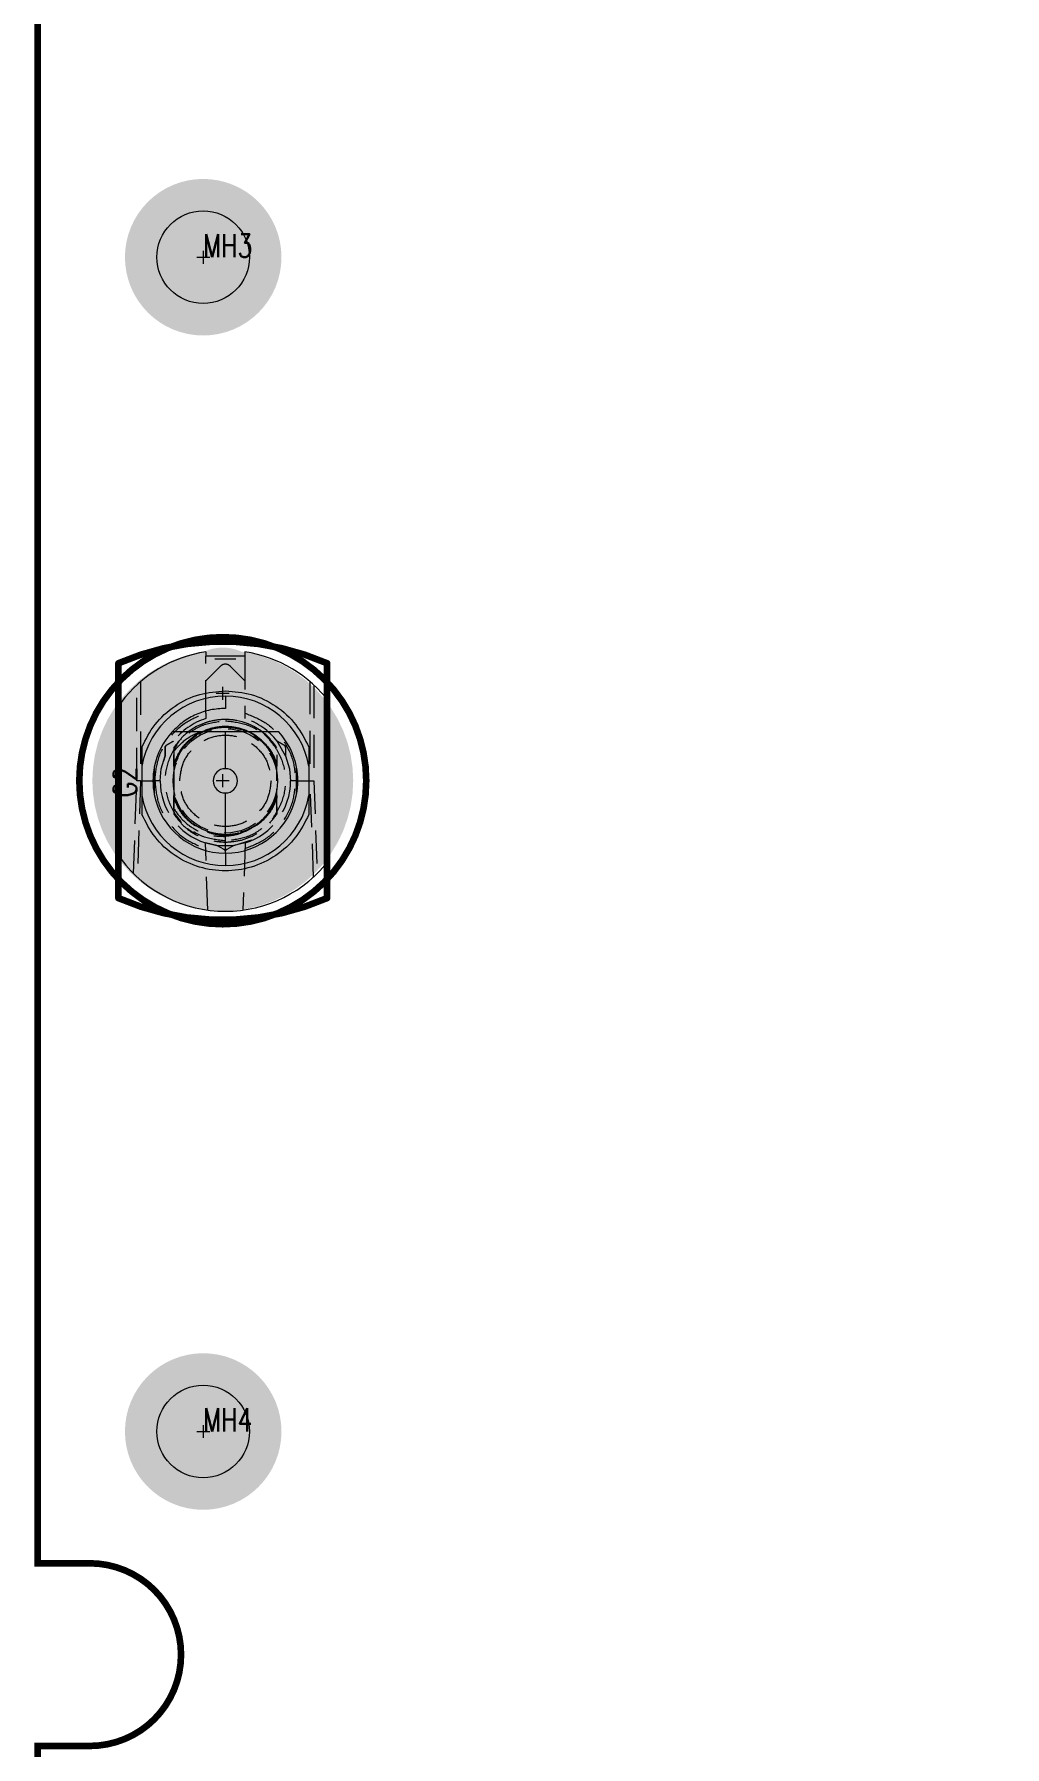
# Model space of a CAD drawing. Header units: millimetres. Extents: x 5 to 1395, y 5 to 415.
# Drawn here: x 963.1 to 1000.3, y 67.2 to 132.8 of the extents above; entities that cross this region are included whole.
import ezdxf

# ---------------------------------------------------------------- set-up
doc = ezdxf.new("R2010")
doc.units = ezdxf.units.MM
doc.linetypes.add('HIDDEN', pattern=[1.905, 1.27, -0.635])
for name, color, linetype in [('BOARD_OUTLINE_00', 2, 'Continuous'), ('DRIL_PLTE_THRU_01', 16, 'Continuous'), ('DRIL_PLTE_THRU_02', 146, 'Continuous'), ('DRIL_PLTE_THRU_03', 56, 'Continuous'), ('DRIL_PLTE_THRU_04', 216, 'Continuous'), ('DRIL_PLTE_THRU_05', 34, 'Continuous'), ('DRIL_PLTE_THRU_06', 96, 'Continuous'), ('DRIL_PLTE_THRU_07', 171, 'Continuous'), ('DRIL_PLTE_THRU_08', 176, 'Continuous'), ('DRIL_SYMBOL', 2, 'Continuous'), ('PADS_BOT', 5, 'Continuous'), ('PADS_INNER', 1, 'Continuous'), ('PADS_TOP', 1, 'Continuous'), ('PART_NAME_01', 1, 'Continuous'), ('PART_TOP_2DLINE_26', 5, 'Continuous'), ('PART_TOP_2DLINE_27', 5, 'Continuous')]:
    doc.layers.add(name, color=color, linetype=linetype)
doc.styles.add('W0$127', font='simplex', dxfattribs={"width": 0.75})

# ---------------------------------------------------------------- blocks, each defined once
blk = doc.blocks.new('BOARD_30802')
at = {"layer": 'BOARD_OUTLINE_00', "const_width": 0.254}
blk.add_lwpolyline([(292.4, 279.4), (139.4, 279.4, -1), (132.4, 279.4), (19.4, 279.4, -1), (12.4, 279.4), (0, 279.4), (0, 218.93), (2, 218.93, -1), (2, 211.93), (0, 211.93), (0, 63), (2, 63, -1), (2, 56), (0, 56), (0, 0), (431.8, 0)], format="xyb", dxfattribs=at)
blk = doc.blocks.new('DRIL_SYMBOL_3$5')
at = {"layer": 'DRIL_SYMBOL', "const_width": 0.0508}
for points in [[(-0.254, 0), (0.254, 0)], [(0, -0.254), (0, 0.254)]]:
    blk.add_lwpolyline(points, dxfattribs=at)
blk = doc.blocks.new('DRIL_HOLE_3$5')
at = {"const_width": 1.75}
blk.add_lwpolyline([(-0.875, 0, 1), (0.875, 0, 1)], format="xyb", close=True, dxfattribs=at)
blk.add_blockref('DRIL_SYMBOL_3$5', (0, 0))
blk = doc.blocks.new('PAD_26')
at = {"const_width": 3}
blk.add_lwpolyline([(0, -1.5, 1), (0, 1.5, 1)], format="xyb", close=True, dxfattribs=at)
blk = doc.blocks.new('STK_TOP_206')
at = {"layer": 'DRIL_PLTE_THRU_01'}
blk.add_blockref('DRIL_HOLE_3$5', (0, 0), dxfattribs=at)
at = {"layer": 'DRIL_PLTE_THRU_02'}
blk.add_blockref('DRIL_HOLE_3$5', (0, 0), dxfattribs=at)
at = {"layer": 'DRIL_PLTE_THRU_03'}
blk.add_blockref('DRIL_HOLE_3$5', (0, 0), dxfattribs=at)
at = {"layer": 'DRIL_PLTE_THRU_04'}
blk.add_blockref('DRIL_HOLE_3$5', (0, 0), dxfattribs=at)
at = {"layer": 'DRIL_PLTE_THRU_05'}
blk.add_blockref('DRIL_HOLE_3$5', (0, 0), dxfattribs=at)
at = {"layer": 'DRIL_PLTE_THRU_06'}
blk.add_blockref('DRIL_HOLE_3$5', (0, 0), dxfattribs=at)
at = {"layer": 'DRIL_PLTE_THRU_07'}
blk.add_blockref('DRIL_HOLE_3$5', (0, 0), dxfattribs=at)
at = {"layer": 'DRIL_PLTE_THRU_08'}
blk.add_blockref('DRIL_HOLE_3$5', (0, 0), dxfattribs=at)
at = {"layer": 'PADS_BOT'}
blk.add_blockref('PAD_26', (0, 0), dxfattribs=at)
at = {"layer": 'PADS_INNER'}
blk.add_blockref('PAD_26', (0, 0), dxfattribs=at)
at = {"layer": 'PADS_TOP'}
blk.add_blockref('PAD_26', (0, 0), dxfattribs=at)
blk = doc.blocks.new('SYM_TOP_19')
blk.add_blockref('STK_TOP_206', (0, 0))
blk = doc.blocks.new('PART_TOP_357')
blk.add_blockref('SYM_TOP_19', (0, 0))
at = {"layer": 'PART_NAME_01', "style": 'W0$127', "width": 0.75}
blk.add_text('MH4', height=0.889, dxfattribs=at).set_placement((0, 0))
blk = doc.blocks.new('SMOOTH_0$254')
at = {"const_width": 0.127}
blk.add_lwpolyline([(-0.0635, 0, 1), (0.0635, 0, 1)], format="xyb", close=True, dxfattribs=at)
blk = doc.blocks.new('PART_BODY_TOP_1')
at = {"layer": 'PART_TOP_2DLINE_26', "const_width": 0.254}
blk.add_lwpolyline([(5.5, 0, 1), (-5.5, 0, 1)], format="xyb", close=True, dxfattribs=at)
at = {"layer": 'PART_TOP_2DLINE_27', "const_width": 0.254}
blk.add_lwpolyline([(-4.5, 4), (4.5, 4, -0.208911), (4.5, -4), (-4.5, -4, -0.208911)], format="xyb", close=True, dxfattribs=at)
at = {"layer": 'PART_TOP_2DLINE_27'}
for p in [(-4.5, 4), (4.5, 4), (-4.5, -4), (4.5, -4)]:
    blk.add_blockref('SMOOTH_0$254', p, dxfattribs=at)
blk = doc.blocks.new('DRIL_SYMBOL_5$15')
at = {"layer": 'DRIL_SYMBOL', "const_width": 0.0508}
for points in [[(-0.254, 0), (0.254, 0)], [(0, -0.254), (0, 0.254)]]:
    blk.add_lwpolyline(points, dxfattribs=at)
blk = doc.blocks.new('DRIL_HOLE_5$15')
at = {"const_width": 2.575}
blk.add_lwpolyline([(-1.2875, 0, 1), (1.2875, 0, 1)], format="xyb", close=True, dxfattribs=at)
blk.add_blockref('DRIL_SYMBOL_5$15', (0, 0))
blk = doc.blocks.new('PAD_0')
at = {"const_width": 5}
blk.add_lwpolyline([(0, -2.5, 1), (0, 2.5, 1)], format="xyb", close=True, dxfattribs=at)
blk = doc.blocks.new('STK_TOP_181')
at = {"layer": 'DRIL_PLTE_THRU_01'}
blk.add_blockref('DRIL_HOLE_5$15', (0, 0), dxfattribs=at)
at = {"layer": 'DRIL_PLTE_THRU_02'}
blk.add_blockref('DRIL_HOLE_5$15', (0, 0), dxfattribs=at)
at = {"layer": 'DRIL_PLTE_THRU_03'}
blk.add_blockref('DRIL_HOLE_5$15', (0, 0), dxfattribs=at)
at = {"layer": 'DRIL_PLTE_THRU_04'}
blk.add_blockref('DRIL_HOLE_5$15', (0, 0), dxfattribs=at)
at = {"layer": 'DRIL_PLTE_THRU_05'}
blk.add_blockref('DRIL_HOLE_5$15', (0, 0), dxfattribs=at)
at = {"layer": 'DRIL_PLTE_THRU_06'}
blk.add_blockref('DRIL_HOLE_5$15', (0, 0), dxfattribs=at)
at = {"layer": 'DRIL_PLTE_THRU_07'}
blk.add_blockref('DRIL_HOLE_5$15', (0, 0), dxfattribs=at)
at = {"layer": 'DRIL_PLTE_THRU_08'}
blk.add_blockref('DRIL_HOLE_5$15', (0, 0), dxfattribs=at)
at = {"layer": 'PADS_BOT'}
blk.add_blockref('PAD_0', (0, 0), dxfattribs=at)
at = {"layer": 'PADS_INNER'}
blk.add_blockref('PAD_0', (0, 0), dxfattribs=at)
at = {"layer": 'PADS_TOP'}
blk.add_blockref('PAD_0', (0, 0), dxfattribs=at)
blk = doc.blocks.new('DRIL_SYMBOL_2$55')
at = {"layer": 'DRIL_SYMBOL', "const_width": 0.0508}
for points in [[(-0.254, 0), (0.254, 0)], [(0, -0.254), (0, 0.254)]]:
    blk.add_lwpolyline(points, dxfattribs=at)
blk = doc.blocks.new('DRIL_HOLE_2$55')
at = {"const_width": 1.275}
blk.add_lwpolyline([(-0.6375, 0, 1), (0.6375, 0, 1)], format="xyb", close=True, dxfattribs=at)
blk.add_blockref('DRIL_SYMBOL_2$55', (0, 0))
blk = doc.blocks.new('PAD_1')
at = {"const_width": 1.75}
blk.add_lwpolyline([(0, -0.875, 1), (0, 0.875, 1)], format="xyb", close=True, dxfattribs=at)
blk = doc.blocks.new('STK_TOP_182')
at = {"layer": 'DRIL_PLTE_THRU_01'}
blk.add_blockref('DRIL_HOLE_2$55', (0, 0), dxfattribs=at)
at = {"layer": 'DRIL_PLTE_THRU_02'}
blk.add_blockref('DRIL_HOLE_2$55', (0, 0), dxfattribs=at)
at = {"layer": 'DRIL_PLTE_THRU_03'}
blk.add_blockref('DRIL_HOLE_2$55', (0, 0), dxfattribs=at)
at = {"layer": 'DRIL_PLTE_THRU_04'}
blk.add_blockref('DRIL_HOLE_2$55', (0, 0), dxfattribs=at)
at = {"layer": 'DRIL_PLTE_THRU_05'}
blk.add_blockref('DRIL_HOLE_2$55', (0, 0), dxfattribs=at)
at = {"layer": 'DRIL_PLTE_THRU_06'}
blk.add_blockref('DRIL_HOLE_2$55', (0, 0), dxfattribs=at)
at = {"layer": 'DRIL_PLTE_THRU_07'}
blk.add_blockref('DRIL_HOLE_2$55', (0, 0), dxfattribs=at)
at = {"layer": 'DRIL_PLTE_THRU_08'}
blk.add_blockref('DRIL_HOLE_2$55', (0, 0), dxfattribs=at)
at = {"layer": 'PADS_BOT'}
blk.add_blockref('PAD_1', (0, 0), dxfattribs=at)
at = {"layer": 'PADS_INNER'}
blk.add_blockref('PAD_1', (0, 0), dxfattribs=at)
at = {"layer": 'PADS_TOP'}
blk.add_blockref('PAD_1', (0, 0), dxfattribs=at)
blk = doc.blocks.new('SYM_TOP_3')
for name, p in [('PART_BODY_TOP_1', (0, 0)), ('STK_TOP_181', (0, 0)), ('STK_TOP_182', (3.35, 0))]:
    blk.add_blockref(name, p)
blk = doc.blocks.new('PART_TOP_9')
blk.add_blockref('SYM_TOP_3', (0, 0))
at = {"layer": 'PART_NAME_01', "style": 'W0$127', "width": 0.75}
blk.add_text('G2', height=0.889, dxfattribs=at).set_placement((-0.635, 3.302))
blk = doc.blocks.new('PART_TOP_356')
blk.add_blockref('SYM_TOP_19', (0, 0))
at = {"layer": 'PART_NAME_01', "style": 'W0$127', "width": 0.75}
blk.add_text('MH3', height=0.889, dxfattribs=at).set_placement((0, 0))
blk = doc.blocks.new('q')
for name, p in [('BOARD_30802', (963.245, 11.209)), ('PART_TOP_356', (969.595, 124.259)), ('PART_TOP_357', (969.595, 79.259))]:
    blk.add_blockref(name, p)
at = {"rotation": 90}
blk.add_blockref('PART_TOP_9', (970.345, 104.199), dxfattribs=at)

msp = doc.modelspace()

# ---------------------------------------------------------------- linework, layer by layer
at = {"color": 7, "linetype": 'Continuous', "lineweight": 15}
for p, q in [((963.2448, 223.1388), (963.2448, 74.1788)), ((969.6948, 109.1372), (969.6948, 108.9688)), ((971.1948, 108.9688), (969.6948, 108.9688)), ((971.1948, 109.1372), (971.1948, 108.9688)), ((966.4448, 107.1938), (966.4448, 101.1938)), ((970.4448, 107.4438), (970.4448, 106.9688)), ((974.4448, 101.1938), (974.4448, 107.1938)), ((970.4448, 104.6585), (970.4448, 106.0688)), ((970.4448, 101.4188), (970.4448, 103.729)), ((970.4448, 101.4188), (970.4448, 100.9438)), ((965.2448, 74.1788), (963.2448, 74.1788))]:
    msp.add_line(p, q, dxfattribs=at)
at = {"color": 7, "linetype": 'HIDDEN', "lineweight": 0}
for p, q in [((969.6948, 106.7875), (969.6948, 108.9688)), ((971.1948, 108.9688), (971.1948, 106.7875)), ((969.6948, 108.0286), (970.268, 108.6019)), ((970.6216, 108.6019), (971.1948, 108.0286)), ((967.0505, 104.1938), (967.0505, 107.8651)), ((967.1948, 107.9934), (967.1948, 104.8441)), ((973.6948, 104.8441), (973.6948, 107.9934)), ((973.8391, 107.8651), (973.8391, 104.1938)), ((968.6612, 105.6957), (968.4698, 105.4673)), ((971.8424, 106.083), (972.4198, 105.4673)), ((972.4198, 105.4673), (972.222, 105.7033)), ((972.4303, 105.7129), (972.7032, 105.5554)), ((972.7532, 105.1537), (972.4303, 105.7129)), ((968.1364, 105.1537), (968.0784, 104.9515)), ((968.1364, 105.1537), (968.1364, 105.4688)), ((968.6192, 105.6456), (968.4698, 105.4673)), ((968.4698, 105.4673), (968.4698, 104.509)), ((968.4698, 105.1947), (968.4698, 104.8447)), ((968.4698, 104.8447), (968.4698, 105.1947)), ((968.6317, 105.1595), (968.4698, 104.8447)), ((968.4698, 104.7598), (968.6194, 105.0771)), ((968.6174, 105.0727), (968.4698, 104.7598)), ((972.1258, 105.4164), (972.4198, 104.8447)), ((972.1259, 105.4164), (972.4198, 104.8447)), ((972.26, 105.0988), (972.4198, 104.7598)), ((972.4198, 104.7598), (972.26, 105.0987)), ((972.4198, 104.8447), (972.2959, 105.0858)), ((972.4198, 105.1947), (972.4198, 104.8447)), ((968.4698, 104.509), (968.4698, 103.8785)), ((972.4198, 104.509), (972.4198, 104.7598)), ((972.4198, 104.2753), (972.4198, 104.509)), ((972.4198, 104.1938), (972.4198, 104.4618)), ((966.9263, 100.6413), (967.0504, 104.1938)), ((967.1948, 104.1938), (967.0505, 104.1938)), ((967.1948, 104.1938), (967.0661, 100.5081)), ((967.1948, 104.1938), (967.7448, 104.1938)), ((967.9448, 104.1938), (967.7448, 104.1938)), ((968.4698, 103.8785), (968.4698, 103.1212)), ((972.4198, 103.6278), (972.4198, 103.8785)), ((973.1448, 104.1938), (972.9448, 104.1938)), ((973.1448, 104.1938), (973.6948, 104.1938)), ((973.8235, 100.5081), (973.6948, 104.1938)), ((973.6948, 104.1938), (973.8392, 104.1938)), ((973.8392, 104.1938), (973.9633, 100.6413)), ((968.4698, 103.5429), (968.4698, 102.9202)), ((968.4698, 103.1212), (968.4698, 103.5429)), ((968.4698, 103.5429), (968.6773, 103.1394)), ((968.7322, 103.0713), (968.4699, 103.6278)), ((968.4699, 103.6278), (968.7322, 103.0713)), ((968.7322, 103.0713), (968.4699, 103.6278)), ((968.4699, 103.6278), (968.7322, 103.0713)), ((972.4198, 103.6278), (972.0586, 102.9223)), ((972.4198, 103.5429), (972.1555, 103.0288)), ((972.1555, 103.0288), (972.4198, 103.5429)), ((972.4198, 103.5429), (972.1555, 103.0288)), ((972.4198, 103.6278), (972.1689, 103.0957)), ((972.1689, 103.0957), (972.4198, 103.6278)), ((972.4198, 103.6278), (972.1689, 103.0957)), ((972.1689, 103.0957), (972.4198, 103.6278)), ((972.19, 103.0959), (972.4198, 103.5429)), ((972.4198, 103.6278), (972.1983, 103.1579)), ((972.1983, 103.1579), (972.4198, 103.6278)), ((972.4198, 102.9203), (972.4198, 103.5429)), ((972.4198, 103.1928), (972.4198, 102.9203)), ((973.1698, 103.6694), (973.1698, 103.6694)), ((968.4698, 102.9203), (968.699, 102.6468)), ((972.2544, 102.7228), (972.4198, 102.9203)), ((972.3031, 102.7809), (972.4198, 102.9203)), ((968.9882, 102.3693), (969.2698, 102.1586)), ((969.644, 101.8338), (970.1219, 101.7147)), ((969.7698, 99.2395), (969.6799, 101.8137)), ((970.1219, 101.7147), (969.6799, 101.8137)), ((970.1799, 101.877), (970.4448, 101.8438)), ((970.4448, 101.8438), (970.7685, 101.8844)), ((970.4448, 101.8438), (970.7551, 101.8827)), ((970.7677, 101.7147), (971.4558, 101.9349)), ((971.2097, 101.8137), (970.7677, 101.7147)), ((971.2097, 101.8137), (971.1198, 99.2395)), ((970.3948, 101.5572), (970.1219, 101.7147)), ((970.1219, 101.7147), (970.7677, 101.7147)), ((970.7677, 101.7147), (970.4948, 101.5572))]:
    msp.add_line(p, q, dxfattribs=at)
at = {"color": 7, "linetype": 'HIDDEN', "lineweight": 0, "flags": 128}
for points in [[(969.6687, 106.123), (969.6973, 106.1268), (969.7062, 106.1269), (969.7076, 106.1266), (969.7084, 106.1262), (969.7085, 106.1261), (969.7086, 106.126), (969.7086, 106.126), (969.7086, 106.126), (969.7086, 106.126), (969.7087, 106.126), (969.7087, 106.126), (969.7086, 106.126), (969.7086, 106.1263), (969.7086, 106.1263), (969.7086, 106.1264), (969.7086, 106.1264), (969.7086, 106.1264), (969.7086, 106.1264), (969.7086, 106.1263), (969.7087, 106.1261), (969.7087, 106.1259), (969.7088, 106.1258), (969.7088, 106.1257), (969.7088, 106.1257), (969.7088, 106.1257), (969.7088, 106.1257), (969.7088, 106.1257), (969.7088, 106.1254), (969.7087, 106.125), (969.7083, 106.1243), (969.7054, 106.1217), (969.5759, 106.0575), (969.4129, 105.9703)], [(967.9448, 104.1938), (967.9886, 104.6594), (968.1364, 105.1537)], [(968.4698, 105.4673), (968.4698, 105.4673)], [(968.4698, 105.4673), (968.4698, 105.4673)], [(968.4698, 105.4673), (968.4698, 105.4673)], [(968.4698, 105.4673), (968.4698, 105.4673)], [(968.4698, 105.4673), (968.4698, 105.4673)], [(968.4698, 105.4673), (968.4698, 105.4673)], [(968.4698, 105.4673), (968.4698, 105.4673)], [(968.4698, 105.4673), (968.4698, 105.4673)], [(972.4198, 105.4673), (972.4198, 105.4673)], [(972.7532, 105.1537), (972.9011, 104.6594), (972.9448, 104.1853)], [(968.4698, 104.509), (968.4698, 104.509)], [(972.4198, 104.7598), (972.4198, 104.7598)], [(972.4198, 104.7598), (972.4198, 104.7598)], [(972.4198, 104.7598), (972.4198, 104.7598)], [(972.4198, 104.7598), (972.4198, 104.7598)], [(972.4198, 104.7598), (972.4198, 104.7598)], [(968.4698, 103.8785), (968.4698, 103.8785)], [(968.6656, 103.1665), (968.6656, 103.1665)], [(972.4198, 103.6278), (972.4198, 103.6278)], [(972.4198, 103.6278), (972.4198, 103.6278)], [(972.4198, 103.6278), (972.4198, 103.6278)], [(972.4198, 103.6278), (972.4198, 103.6278)], [(972.4198, 103.6278), (972.4198, 103.6278)], [(972.4198, 103.6278), (972.4198, 103.6278)], [(972.4198, 103.6278), (972.4198, 103.6278)], [(972.4198, 103.6278), (972.4198, 103.6278)], [(968.4698, 102.9203), (968.4698, 102.9203)], [(968.4698, 102.9203), (968.4698, 102.9203)], [(968.4698, 102.9203), (968.4698, 102.9203)], [(968.4698, 102.9203), (968.4698, 102.9203)], [(968.4698, 102.9203), (968.4698, 102.9203)], [(968.4698, 102.9203), (968.4698, 102.9203)], [(968.4698, 102.9203), (968.4698, 102.9203)], [(969.4176, 102.4145), (969.4176, 102.4145)], [(972.4198, 102.9203), (972.4198, 102.9203)]]:
    msp.add_lwpolyline(points, dxfattribs=at)
at = {"color": 7, "linetype": 'Continuous', "lineweight": 15}
for centre in [(969.5948, 124.2588), (969.5948, 79.2588)]:
    msp.add_circle(centre, 1.775, dxfattribs=at)
at = {"color": 7, "linetype": 'HIDDEN', "lineweight": 0}
msp.add_circle((970.4448, 104.1938), 2, dxfattribs=at)
at = {"color": 7, "linetype": 'Continuous', "lineweight": 15}
for centre, radius, start, end in [((970.4448, 104.1938), 5, 98.626927, 143.130102), ((970.4448, 104.1938), 5, 36.869898, 81.373073), ((970.4448, 104.1938), 3.25, 90, 169.936726), ((970.4448, 104.1938), 3.25, 10.063274, 90), ((970.4448, 104.1938), 2.775, 137.49336, 169.107053), ((970.4448, 104.1938), 2.775, 10.893239, 42.506629), ((970.4448, 104.1938), 2.775, 169.106678, 190.893764), ((970.4448, 104.1938), 0.4648, 90, 270), ((970.4448, 104.1938), 0.4648, 270, 90), ((970.4448, 104.1938), 2.775, 349.10676, 10.892947), ((970.4448, 104.1938), 3.25, 190.063274, 270), ((970.4448, 104.1938), 2.775, 190.892947, 270), ((970.4448, 104.1938), 2.775, 270, 349.107053), ((970.4448, 104.1938), 3.25, 270, 349.936726), ((970.4448, 104.1938), 5, 216.869898, 323.130102), ((965.2448, 70.6788), 3.5, 270, 90)]:
    msp.add_arc(centre, radius, start, end, dxfattribs=at)
at = {"color": 7, "linetype": 'HIDDEN', "lineweight": 0}
for radius, start, end in [(2.5, 107.457603, 142.57976), (2.35, 53.505811, 147.185082), (2.5, 37.42024, 72.542397), (2.5, 180, 252.184311), (2.5, 287.815689, 0)]:
    msp.add_arc((970.4448, 104.1938), radius, start, end, dxfattribs=at)
for points, knots in [([(970.0448, 108.8688), (970.0508, 108.8688), (970.0628, 108.8688), (970.1553, 108.8688), (970.2876, 108.8688), (970.4448, 108.8688), (970.6021, 108.8688), (970.7343, 108.8688), (970.8268, 108.8688), (970.8388, 108.8688), (970.8448, 108.8688)], [0, 0, 0, 0, 0.1249995, 0.2500005, 0.3750042, 0.4999979, 0.6250034, 0.7499972, 0.8749982, 1, 1, 1, 1]), ([(970.268, 108.6019), (970.2939, 108.6224), (970.3455, 108.6634), (970.4448, 108.6809), (970.5441, 108.6634), (970.5958, 108.6224), (970.6216, 108.6019)], [0, 0, 0, 0, 0.2500074, 0.5, 0.7499926, 1, 1, 1, 1]), ([(967.7448, 104.1938), (967.7706, 104.4764), (967.8236, 105.0568), (968.2513, 105.8429), (968.8876, 106.4721), (969.4305, 106.6843), (969.6948, 106.7875)], [0, 0, 0, 0, 0.2433936, 0.5000013, 0.7566088, 1, 1, 1, 1]), ([(970.4448, 101.8938), (970.1556, 101.9247), (969.7091, 101.9724), (969.173, 102.2587), (968.8075, 102.5558), (968.5083, 102.9219), (968.231, 103.4579), (968.089, 104.1938), (968.231, 104.9295), (968.5082, 105.4655), (968.8073, 105.8315), (969.1728, 106.1288), (969.7089, 106.4152), (970.1556, 106.4629), (970.4448, 106.4938)], [0, 0, 0, 0, 0.1197205, 0.1848231, 0.2499996, 0.3151018, 0.3802786, 0.4999999, 0.6197213, 0.684823, 0.7500002, 0.8151012, 0.8802796, 1, 1, 1, 1]), ([(972.4198, 105.4673), (972.302, 105.6239), (972.0664, 105.9371), (971.5797, 106.2778), (971.0315, 106.495), (970.4448, 106.5682), (969.8581, 106.495), (969.3099, 106.2777), (968.8232, 105.9371), (968.5876, 105.6239), (968.4698, 105.4673)], [0, 0, 0, 0, 0.1250003, 0.2499985, 0.375001, 0.5000002, 0.6249994, 0.7499989, 0.8749997, 1, 1, 1, 1]), ([(969.6948, 106.7875), (969.6948, 106.7597), (969.6948, 106.7045), (969.6948, 106.6363), (969.6948, 106.5872), (969.6948, 106.5815), (969.6948, 106.5786)], [0, 0, 0, 0, 0.25861228, 0.5136189, 0.75609087, 1, 1, 1, 1]), ([(970.4448, 106.4938), (970.734, 106.4629), (971.1805, 106.4152), (971.7167, 106.1289), (972.0821, 105.8317), (972.3813, 105.4657), (972.6586, 104.9297), (972.8006, 104.1938), (972.6586, 103.458), (972.3814, 102.922), (972.0823, 102.5561), (971.7168, 102.2588), (971.1807, 101.9724), (970.734, 101.9247), (970.4448, 101.8938)], [0, 0, 0, 0, 0.1197223, 0.1848231, 0.2499996, 0.3151021, 0.3802785, 0.4999998, 0.6197211, 0.6848228, 0.75, 0.8151012, 0.8802776, 1, 1, 1, 1]), ([(971.1948, 106.7875), (971.4591, 106.6843), (972.002, 106.4721), (972.6383, 105.8429), (973.066, 105.0568), (973.119, 104.4764), (973.1448, 104.1938)], [0, 0, 0, 0, 0.2433912, 0.4999987, 0.7566064, 1, 1, 1, 1]), ([(971.1948, 106.7875), (971.1948, 106.7598), (971.1948, 106.7047), (971.1948, 106.6365), (971.1948, 106.5873), (971.1948, 106.5815), (971.1948, 106.5786)], [0, 0, 0, 0, 0.2581075, 0.5125959, 0.7555928, 1, 1, 1, 1]), ([(968.4593, 105.7129), (968.4583, 105.7123), (968.4562, 105.7111), (968.4348, 105.6988), (968.3826, 105.6686), (968.2955, 105.6184), (968.2247, 105.5775), (968.1864, 105.5554)], [0, 0, 0, 0, 0.0741104, 0.1549207, 0.3599051, 0.6537362, 1, 1, 1, 1]), ([(971.6636, 105.8787), (971.4761, 105.9898), (971.1012, 106.2122), (970.4435, 106.3055), (969.7935, 106.2055), (969.2082, 105.9055), (968.73, 105.4445), (968.5565, 105.0446), (968.4698, 104.8447)], [0, 0, 0, 0, 0.16666857, 0.3333339, 0.49999923, 0.66666736, 0.83333284, 1, 1, 1, 1]), ([(968.4698, 104.8447), (968.5565, 105.0446), (968.7299, 105.4445), (969.2084, 105.9058), (969.7928, 106.2046), (970.4462, 106.3087), (971.0913, 106.2003), (971.6043, 105.9669), (971.8284, 105.7223), (971.9057, 105.6379)], [0, 0, 0, 0, 0.1532182, 0.3064354, 0.4596526, 0.6128716, 0.7660906, 0.9193078, 1, 1, 1, 1]), ([(971.9748, 105.5691), (971.8761, 105.6784), (971.6317, 105.9492), (971.0923, 106.2015), (970.4459, 106.3083), (969.7929, 106.2047), (969.2084, 105.9057), (968.7299, 105.4445), (968.5565, 105.0446), (968.4698, 104.8447)], [0, 0, 0, 0, 0.1013792, 0.251148, 0.4009193, 0.5506906, 0.7004587, 0.8502301, 1, 1, 1, 1]), ([(968.4698, 104.8447), (968.5565, 105.0446), (968.73, 105.4444), (969.2084, 105.9057), (969.7929, 106.2047), (970.4459, 106.3083), (971.0924, 106.2016), (971.6357, 105.9467), (971.883, 105.6722), (971.9847, 105.5592)], [0, 0, 0, 0, 0.149288, 0.2985745, 0.4478634, 0.5971497, 0.7464361, 0.8957249, 1, 1, 1, 1]), ([(968.4698, 104.8447), (968.5565, 105.0446), (968.73, 105.4444), (969.2084, 105.9057), (969.7929, 106.2047), (970.4459, 106.3083), (971.0923, 106.2015), (971.6325, 105.9487), (971.8775, 105.6771), (971.9768, 105.5671)], [0, 0, 0, 0, 0.1496705, 0.2993382, 0.4490092, 0.5986774, 0.7483455, 0.8980161, 1, 1, 1, 1]), ([(972.4198, 104.8447), (972.3331, 105.0446), (972.1596, 105.4444), (971.6813, 105.9056), (971.0965, 106.205), (970.4448, 106.3074), (969.7932, 106.205), (969.2083, 105.9057), (968.73, 105.4445), (968.5565, 105.0446), (968.4698, 104.8447)], [0, 0, 0, 0, 0.125001, 0.2499995, 0.3749984, 0.5000003, 0.6249994, 0.7500005, 0.874999, 1, 1, 1, 1]), ([(968.4698, 104.7598), (968.5507, 104.9666), (968.7125, 105.3803), (969.1891, 105.8625), (969.7808, 106.1764), (970.4448, 106.2842), (971.1088, 106.1764), (971.7006, 105.8625), (972.1771, 105.3803), (972.3389, 104.9666), (972.4198, 104.7598)], [0, 0, 0, 0, 0.1249993, 0.2500005, 0.3750002, 0.4999999, 0.6249994, 0.7499998, 0.8749996, 1, 1, 1, 1]), ([(972.4198, 104.7598), (972.3389, 104.9666), (972.1771, 105.3803), (971.7006, 105.8625), (971.1088, 106.1764), (970.4448, 106.2842), (969.7808, 106.1764), (969.1891, 105.8625), (968.7125, 105.3803), (968.5507, 104.9666), (968.4698, 104.7598)], [0, 0, 0, 0, 0.12500041, 0.25000022, 0.37500058, 0.50000006, 0.62499976, 0.74999947, 0.87500072, 1, 1, 1, 1]), ([(968.4698, 105.3328), (968.6225, 105.4996), (968.9281, 105.8333), (969.3804, 106.0475), (969.6331, 106.1137), (969.6687, 106.123)], [0, 0, 0, 0, 0.4618337, 0.9241466, 1, 1, 1, 1]), ([(968.4699, 104.7598), (968.5508, 104.9666), (968.7126, 105.3803), (969.1891, 105.8625), (969.7808, 106.1764), (970.4448, 106.2841), (971.1088, 106.1764), (971.7005, 105.8625), (972.177, 105.3803), (972.3389, 104.9666), (972.4198, 104.7598)], [0, 0, 0, 0, 0.1249997, 0.2499999, 0.3750014, 0.5000001, 0.6250016, 0.7500006, 0.8750003, 1, 1, 1, 1]), ([(972.4198, 104.7598), (972.3389, 104.9666), (972.177, 105.3803), (971.7005, 105.8625), (971.1088, 106.1764), (970.4448, 106.2841), (969.7808, 106.1764), (969.1891, 105.8625), (968.7126, 105.3803), (968.5508, 104.9666), (968.4699, 104.7598)], [0, 0, 0, 0, 0.1249997, 0.2499994, 0.3749984, 0.4999999, 0.6249986, 0.7500001, 0.8750003, 1, 1, 1, 1]), ([(968.4699, 104.7598), (968.5508, 104.9666), (968.7126, 105.3803), (969.1891, 105.8625), (969.7808, 106.1764), (970.4448, 106.2841), (971.1088, 106.1764), (971.7005, 105.8625), (972.177, 105.3803), (972.3389, 104.9666), (972.4198, 104.7598)], [0, 0, 0, 0, 0.1250003, 0.2499999, 0.3750013, 0.5, 0.6249987, 0.7500001, 0.8749997, 1, 1, 1, 1]), ([(972.4198, 104.7598), (972.3389, 104.9666), (972.177, 105.3803), (971.7005, 105.8625), (971.1088, 106.1764), (970.4448, 106.2841), (969.7808, 106.1764), (969.1891, 105.8625), (968.7126, 105.3803), (968.5508, 104.9666), (968.4699, 104.7598)], [0, 0, 0, 0, 0.1250003, 0.2499999, 0.3750013, 0.5, 0.6249987, 0.7500001, 0.8749997, 1, 1, 1, 1]), ([(968.6948, 104.1938), (968.7211, 104.4228), (968.7737, 104.8809), (969.1784, 105.4634), (969.7569, 105.8527), (970.4448, 105.9893), (971.1328, 105.8527), (971.7112, 105.4634), (972.1159, 104.8809), (972.1685, 104.4228), (972.1948, 104.1938)], [0, 0, 0, 0, 0.1249996, 0.2499999, 0.3750009, 0.4999995, 0.6250008, 0.7499996, 0.8749999, 1, 1, 1, 1]), ([(972.0067, 105.5285), (971.9202, 105.6206), (971.8185, 105.7288), (971.7048, 105.8329), (971.6853, 105.8548), (971.6815, 105.8617), (971.6811, 105.864), (971.6813, 105.865), (971.6815, 105.8653), (971.6816, 105.8655)], [0, 0, 0, 0, 0.8053521, 0.9459711, 0.9826849, 0.9932292, 0.9969223, 0.9985021, 1, 1, 1, 1]), ([(971.6816, 105.8655), (971.8442, 105.724), (972.1694, 105.441), (972.3363, 105.0435), (972.4198, 104.8447)], [0, 0, 0, 0, 0.4999986, 1, 1, 1, 1]), ([(972.7032, 105.5554), (972.6321, 105.5964), (972.5382, 105.6506), (972.4547, 105.6988), (972.4334, 105.7111), (972.4313, 105.7123), (972.4303, 105.7129)], [0, 0, 0, 0, 0.6387309, 0.8437493, 0.9250018, 1, 1, 1, 1]), ([(968.1364, 105.4688), (968.1371, 105.4775), (968.1384, 105.4949), (968.1489, 105.5193), (968.1648, 105.5406), (968.1792, 105.5505), (968.1864, 105.5554)], [0, 0, 0, 0, 0.2508101, 0.4999723, 0.7491934, 1, 1, 1, 1]), ([(968.1864, 105.5554), (968.1799, 105.5513), (968.1711, 105.5457), (968.1589, 105.5322), (968.1536, 105.5249), (968.1501, 105.5193), (968.1469, 105.5135), (968.143, 105.505), (968.1371, 105.4872), (968.1367, 105.4766), (968.1364, 105.4688)], [0, 0, 0, 0, 0.3001659, 0.4066642, 0.4526239, 0.4958645, 0.5400894, 0.5867126, 0.6945358, 1, 1, 1, 1]), ([(968.1364, 105.4688), (968.1364, 105.3867), (968.1364, 105.2784), (968.1364, 105.1819), (968.1364, 105.1573), (968.1364, 105.1549), (968.1364, 105.1537)], [0, 0, 0, 0, 0.6386797, 0.8437402, 0.924997, 1, 1, 1, 1]), ([(971.9057, 105.6379), (971.9824, 105.5687), (972.221, 105.3536), (972.3394, 105.0504), (972.4198, 104.8447)], [0, 0, 0, 0, 0.3212756, 1, 1, 1, 1]), ([(972.4198, 104.7598), (972.3716, 104.899), (972.2752, 105.1774), (972.0962, 105.4115), (972.0067, 105.5285)], [0, 0, 0, 0, 0.50000033, 1, 1, 1, 1]), ([(972.4198, 104.7598), (972.3716, 104.899), (972.2752, 105.1774), (972.0962, 105.4115), (972.0067, 105.5285)], [0, 0, 0, 0, 0.50000382, 1, 1, 1, 1]), ([(972.7032, 105.5554), (972.7104, 105.5505), (972.7248, 105.5406), (972.7407, 105.5193), (972.7512, 105.4949), (972.7525, 105.4775), (972.7532, 105.4688)], [0, 0, 0, 0, 0.2508066, 0.5000277, 0.7491899, 1, 1, 1, 1]), ([(972.7532, 105.4688), (972.7529, 105.4765), (972.7525, 105.4869), (972.7469, 105.5042), (972.7432, 105.5125), (972.7401, 105.5183), (972.7367, 105.524), (972.7313, 105.5316), (972.7188, 105.5456), (972.7098, 105.5512), (972.7032, 105.5554)], [0, 0, 0, 0, 0.3001393, 0.406667, 0.4526299, 0.4958807, 0.5400859, 0.5866948, 0.6945192, 1, 1, 1, 1]), ([(972.7532, 105.4688), (972.7532, 105.3867), (972.7532, 105.2784), (972.7532, 105.1819), (972.7532, 105.1573), (972.7532, 105.1549), (972.7532, 105.1537)], [0, 0, 0, 0, 0.6387162, 0.8437463, 0.9249997, 1, 1, 1, 1]), ([(968.4698, 104.8447), (968.4698, 104.8231), (968.4698, 104.795), (968.4698, 104.7678), (968.4698, 104.7609), (968.4698, 104.7601), (968.4698, 104.7598)], [0, 0, 0, 0, 0.6593157, 0.8552724, 0.930515, 1, 1, 1, 1]), ([(968.4698, 104.7598), (968.4698, 104.7601), (968.4698, 104.7609), (968.4698, 104.7677), (968.4698, 104.7943), (968.4698, 104.8228), (968.4698, 104.8447)], [0, 0, 0, 0, 0.0688384, 0.1453163, 0.344692, 1, 1, 1, 1]), ([(968.4698, 104.8447), (968.4698, 104.823), (968.4698, 104.7949), (968.4698, 104.7677), (968.4698, 104.7609), (968.4698, 104.7601), (968.4698, 104.7598)], [0, 0, 0, 0, 0.6595704, 0.8553707, 0.9305324, 1, 1, 1, 1]), ([(972.4198, 104.7598), (972.4198, 104.7601), (972.4198, 104.7609), (972.4198, 104.7678), (972.4198, 104.7944), (972.4198, 104.8229), (972.4198, 104.8447)], [0, 0, 0, 0, 0.0688998, 0.1454534, 0.3449478, 1, 1, 1, 1]), ([(972.4198, 104.8447), (972.4198, 104.823), (972.4198, 104.7949), (972.4198, 104.7677), (972.4198, 104.7609), (972.4198, 104.7601), (972.4198, 104.7598)], [0, 0, 0, 0, 0.6594647, 0.8553443, 0.9305147, 1, 1, 1, 1]), ([(967.7448, 104.1938), (967.7705, 103.9118), (967.8232, 103.3326), (968.2491, 102.548), (968.8827, 101.9191), (969.4239, 101.706), (969.6873, 101.6022)], [0, 0, 0, 0, 0.24342247, 0.49999832, 0.75657794, 1, 1, 1, 1]), ([(972.1948, 104.1938), (972.1685, 103.9647), (972.1159, 103.5066), (971.7112, 102.9241), (971.1328, 102.5349), (970.4448, 102.3982), (969.7569, 102.5349), (969.1784, 102.9241), (968.7737, 103.5066), (968.7211, 103.9647), (968.6948, 104.1938)], [0, 0, 0, 0, 0.125, 0.2500003, 0.3749994, 0.5000005, 0.6249989, 0.7500003, 0.8750005, 1, 1, 1, 1]), ([(971.2023, 101.6022), (971.4658, 101.706), (972.0069, 101.9191), (972.6405, 102.548), (973.0664, 103.3326), (973.1191, 103.9118), (973.1448, 104.1938)], [0, 0, 0, 0, 0.2434255, 0.5000014, 0.7565787, 1, 1, 1, 1]), ([(968.4698, 103.6278), (968.4698, 103.6274), (968.4698, 103.6267), (968.4698, 103.6198), (968.4698, 103.5932), (968.4698, 103.5647), (968.4698, 103.5429)], [0, 0, 0, 0, 0.0688607, 0.145378, 0.3448202, 1, 1, 1, 1]), ([(968.4698, 103.6278), (968.4698, 103.6274), (968.4698, 103.6266), (968.4698, 103.6198), (968.4698, 103.5932), (968.4698, 103.5647), (968.4698, 103.5429)], [0, 0, 0, 0, 0.068952, 0.1455795, 0.345128, 1, 1, 1, 1]), ([(968.4698, 103.5429), (968.4698, 103.5645), (968.4698, 103.5926), (968.4698, 103.6198), (968.4698, 103.6267), (968.4698, 103.6274), (968.4698, 103.6278)], [0, 0, 0, 0, 0.6595876, 0.8554277, 0.9305633, 1, 1, 1, 1]), ([(972.0586, 102.9223), (971.9305, 102.784), (971.6744, 102.5073), (971.1659, 102.244), (970.612, 102.1197), (970.0435, 102.1525), (969.5049, 102.3374), (969.0393, 102.662), (968.6683, 103.0983), (968.536, 103.4513), (968.4698, 103.6278)], [0, 0, 0, 0, 0.1249991, 0.2500006, 0.3749994, 0.5000003, 0.6250013, 0.7500002, 0.8749995, 1, 1, 1, 1]), ([(968.4698, 103.6278), (968.5507, 103.4209), (968.7126, 103.0072), (969.189, 102.525), (969.7808, 102.2111), (970.4448, 102.1034), (971.1088, 102.2111), (971.7006, 102.525), (972.177, 103.0073), (972.3389, 103.4209), (972.4198, 103.6278)], [0, 0, 0, 0, 0.12500036, 0.25000014, 0.3750009, 0.50000004, 0.62500149, 0.74999924, 0.87499852, 1, 1, 1, 1]), ([(968.4698, 103.5429), (968.5246, 103.4056), (968.6342, 103.1311), (968.9042, 102.7752), (969.2374, 102.4811), (969.6266, 102.265), (970.0525, 102.1353), (970.4955, 102.1002), (970.939, 102.1534), (971.2126, 102.2654), (971.3494, 102.3213)], [0, 0, 0, 0, 0.12500094, 0.24999979, 0.3750003, 0.49999931, 0.62499893, 0.74999797, 0.8749999, 1, 1, 1, 1]), ([(972.4198, 103.5429), (972.3331, 103.3429), (972.1596, 102.9431), (971.6813, 102.4819), (971.0965, 102.1826), (970.4448, 102.0801), (969.7932, 102.1826), (969.2083, 102.4819), (968.73, 102.9431), (968.5565, 103.3429), (968.4698, 103.5428)], [0, 0, 0, 0, 0.1250004, 0.2499991, 0.3749986, 0.5000006, 0.6250001, 0.7500012, 0.8750009, 1, 1, 1, 1]), ([(968.4698, 103.1212), (968.587, 102.9582), (968.8198, 102.6346), (969.3128, 102.2938), (969.8642, 102.08), (970.2522, 102.0698), (970.4448, 102.0647)], [0, 0, 0, 0, 0.2550543, 0.5067405, 0.7550525, 1, 1, 1, 1]), ([(971.2734, 102.3108), (971.4073, 102.3703), (971.7395, 102.5178), (972.1578, 102.9472), (972.3325, 103.3443), (972.4198, 103.5429)], [0, 0, 0, 0, 0.2522673, 0.626134, 1, 1, 1, 1]), ([(972.4198, 103.5428), (972.3371, 103.3388), (972.1973, 102.9943), (971.9198, 102.7506), (971.8066, 102.6511)], [0, 0, 0, 0, 0.5921104, 1, 1, 1, 1]), ([(972.4198, 103.6278), (972.4198, 103.6274), (972.4198, 103.6266), (972.4198, 103.6198), (972.4198, 103.5932), (972.4198, 103.5647), (972.4198, 103.5428)], [0, 0, 0, 0, 0.0688679, 0.1454135, 0.3449082, 1, 1, 1, 1]), ([(972.4198, 103.5429), (972.4198, 103.5645), (972.4198, 103.5926), (972.4198, 103.6198), (972.4198, 103.6267), (972.4198, 103.6274), (972.4198, 103.6278)], [0, 0, 0, 0, 0.6593617, 0.8552805, 0.9304921, 1, 1, 1, 1]), ([(972.4198, 103.6278), (972.4198, 103.6274), (972.4198, 103.6266), (972.4198, 103.6198), (972.4198, 103.5932), (972.4198, 103.5647), (972.4198, 103.5429)], [0, 0, 0, 0, 0.0689442, 0.1455862, 0.3451607, 1, 1, 1, 1]), ([(968.4698, 102.9203), (968.5876, 102.7635), (968.8233, 102.45), (969.3099, 102.1116), (969.8581, 101.886), (970.2492, 101.8579), (970.4448, 101.8438)], [0, 0, 0, 0, 0.2500006, 0.5000032, 0.7500016, 1, 1, 1, 1]), ([(968.4698, 102.9203), (968.5876, 102.7635), (968.8233, 102.45), (969.3099, 102.1116), (969.8581, 101.886), (970.2492, 101.8579), (970.4448, 101.8438)], [0, 0, 0, 0, 0.2500006, 0.5000032, 0.7500016, 1, 1, 1, 1]), ([(970.4448, 101.8438), (970.6404, 101.8579), (971.0315, 101.886), (971.5797, 102.1115), (972.0664, 102.45), (972.302, 102.7635), (972.4198, 102.9203)], [0, 0, 0, 0, 0.2499983, 0.5000024, 0.7499995, 1, 1, 1, 1]), ([(970.4448, 101.8438), (970.6404, 101.8579), (971.0315, 101.886), (971.5797, 102.1115), (972.0664, 102.45), (972.302, 102.7635), (972.4198, 102.9203)], [0, 0, 0, 0, 0.2499983, 0.5000024, 0.7499995, 1, 1, 1, 1]), ([(971.3494, 102.3213), (971.4835, 102.4039), (971.7504, 102.5682), (971.9562, 102.8046), (972.0586, 102.9223)], [0, 0, 0, 0, 0.5024715, 1, 1, 1, 1]), ([(971.3494, 102.3213), (971.2067, 102.2533), (970.9198, 102.1164), (970.6038, 102.082), (970.4448, 102.0647)], [0, 0, 0, 0, 0.49706874, 1, 1, 1, 1]), ([(970.4948, 101.5572), (970.4869, 101.5534), (970.4711, 101.5458), (970.4448, 101.5428), (970.4185, 101.5458), (970.4027, 101.5534), (970.3948, 101.5572)], [0, 0, 0, 0, 0.2500513, 0.5000659, 0.7500805, 1, 1, 1, 1]), ([(970.3948, 101.5572), (970.4016, 101.5536), (970.4108, 101.5487), (970.4286, 101.5449), (970.4376, 101.544), (970.4442, 101.5437), (970.4509, 101.5439), (970.4601, 101.5448), (970.4785, 101.5486), (970.4879, 101.5535), (970.4948, 101.5572)], [0, 0, 0, 0, 0.3001077, 0.4066745, 0.4525549, 0.4958207, 0.5400896, 0.5867055, 0.694509, 1, 1, 1, 1])]:
    msp.add_open_spline(points, degree=3, knots=knots, dxfattribs=at)
at = {"color": 7, "linetype": 'Continuous', "lineweight": 15}
for points, knots in [([(967.2448, 105.4832), (967.396, 105.7829), (967.7053, 106.396), (968.4902, 107.0941), (969.4319, 107.5596), (970.1163, 107.6161), (970.4508, 107.6438)], [0, 0, 0, 0, 0.2443909, 0.4999992, 0.7556084, 1, 1, 1, 1]), ([(970.4508, 107.6438), (970.7843, 107.6151), (971.4666, 107.5566), (972.4043, 107.0904), (973.1859, 106.3935), (973.4941, 105.7821), (973.6448, 105.4832)], [0, 0, 0, 0, 0.2444233, 0.499998, 0.755576, 1, 1, 1, 1]), ([(970.4448, 106.9688), (970.253, 106.9574), (969.8695, 106.9345), (969.3203, 106.7497), (968.8131, 106.4697), (968.5371, 106.2024), (968.3991, 106.0688)], [0, 0, 0, 0, 0.2499983, 0.5000002, 0.7500024, 1, 1, 1, 1]), ([(970.4448, 106.0688), (970.2499, 106.0688), (969.7455, 106.0688), (969.0637, 106.0688), (968.6147, 106.0688), (968.3991, 106.0688)], [0, 0, 0, 0, 0.2465271, 0.6381402, 1, 1, 1, 1]), ([(972.4905, 106.0688), (972.0529, 106.0688), (971.45, 106.0688), (970.6611, 106.0688), (970.4448, 106.0688)], [0, 0, 0, 0, 0.7257593, 1, 1, 1, 1]), ([(967.2448, 105.4832), (967.2448, 105.3487), (967.2448, 105.1749), (967.2448, 104.9806), (967.2448, 104.9), (967.2448, 104.846), (967.2448, 104.8064), (967.2448, 104.7802), (967.2448, 104.7661), (967.2448, 104.762), (967.2448, 104.7618), (967.2448, 104.7617)], [0, 0, 0, 0, 0.5219298, 0.6747044, 0.7796389, 0.8517308, 0.9016661, 0.9545642, 0.9758809, 0.9930947, 1, 1, 1, 1]), ([(973.6448, 105.4832), (973.6448, 105.3487), (973.6448, 105.1749), (973.6448, 104.9806), (973.6448, 104.9), (973.6448, 104.846), (973.6448, 104.8064), (973.6448, 104.7802), (973.6448, 104.7661), (973.6448, 104.762), (973.6448, 104.7618), (973.6448, 104.7617)], [0, 0, 0, 0, 0.5219298, 0.6747044, 0.7796389, 0.8517308, 0.9016661, 0.9545642, 0.9758809, 0.9930947, 1, 1, 1, 1]), ([(967.2448, 104.7617), (967.2448, 104.5857), (967.2448, 104.2333), (967.2448, 103.8402), (967.2448, 103.6478), (967.2448, 103.6259)], [0, 0, 0, 0, 0.4691021, 0.9396151, 1, 1, 1, 1]), ([(967.7198, 104.7182), (967.7198, 104.4281), (967.7198, 104.075), (967.7198, 103.7308), (967.7198, 103.6694)], [0, 0, 0, 0, 0.8214964, 1, 1, 1, 1]), ([(973.1698, 103.6694), (973.1698, 103.9595), (973.1698, 104.3126), (973.1698, 104.6568), (973.1698, 104.7182)], [0, 0, 0, 0, 0.8214873, 1, 1, 1, 1]), ([(973.6448, 104.7617), (973.6448, 104.5857), (973.6448, 104.2333), (973.6448, 103.8402), (973.6448, 103.6478), (973.6448, 103.6259)], [0, 0, 0, 0, 0.4691021, 0.9396151, 1, 1, 1, 1]), ([(967.2448, 103.6259), (967.2448, 103.6254), (967.2448, 103.6242), (967.2448, 103.6124), (967.2448, 103.569), (967.2448, 103.3725), (967.2448, 103.1386), (967.2448, 102.9424), (967.2448, 102.9044)], [0, 0, 0, 0, 0.0169296, 0.0393016, 0.0816949, 0.236196, 0.8521602, 1, 1, 1, 1]), ([(973.6448, 103.6259), (973.6448, 103.6254), (973.6448, 103.6242), (973.6448, 103.6124), (973.6448, 103.569), (973.6448, 103.3725), (973.6448, 103.1386), (973.6448, 102.9424), (973.6448, 102.9044)], [0, 0, 0, 0, 0.0169296, 0.0393016, 0.0816949, 0.236196, 0.8521602, 1, 1, 1, 1]), ([(973.6448, 102.9044), (973.4939, 102.6054), (973.1851, 101.9937), (972.4018, 101.2916), (971.4622, 100.8431), (970.4448, 100.6952), (969.4275, 100.8431), (968.4878, 101.2916), (967.7045, 101.9937), (967.3957, 102.6054), (967.2448, 102.9044)], [0, 0, 0, 0, 0.1222035, 0.2499996, 0.3777956, 0.5000001, 0.6222027, 0.7500004, 0.8777965, 1, 1, 1, 1])]:
    msp.add_open_spline(points, degree=3, knots=knots, dxfattribs=at)

# ---------------------------------------------------------------- block references
msp.add_blockref('q', (0, 0))

doc.saveas('drawing.dxf')
